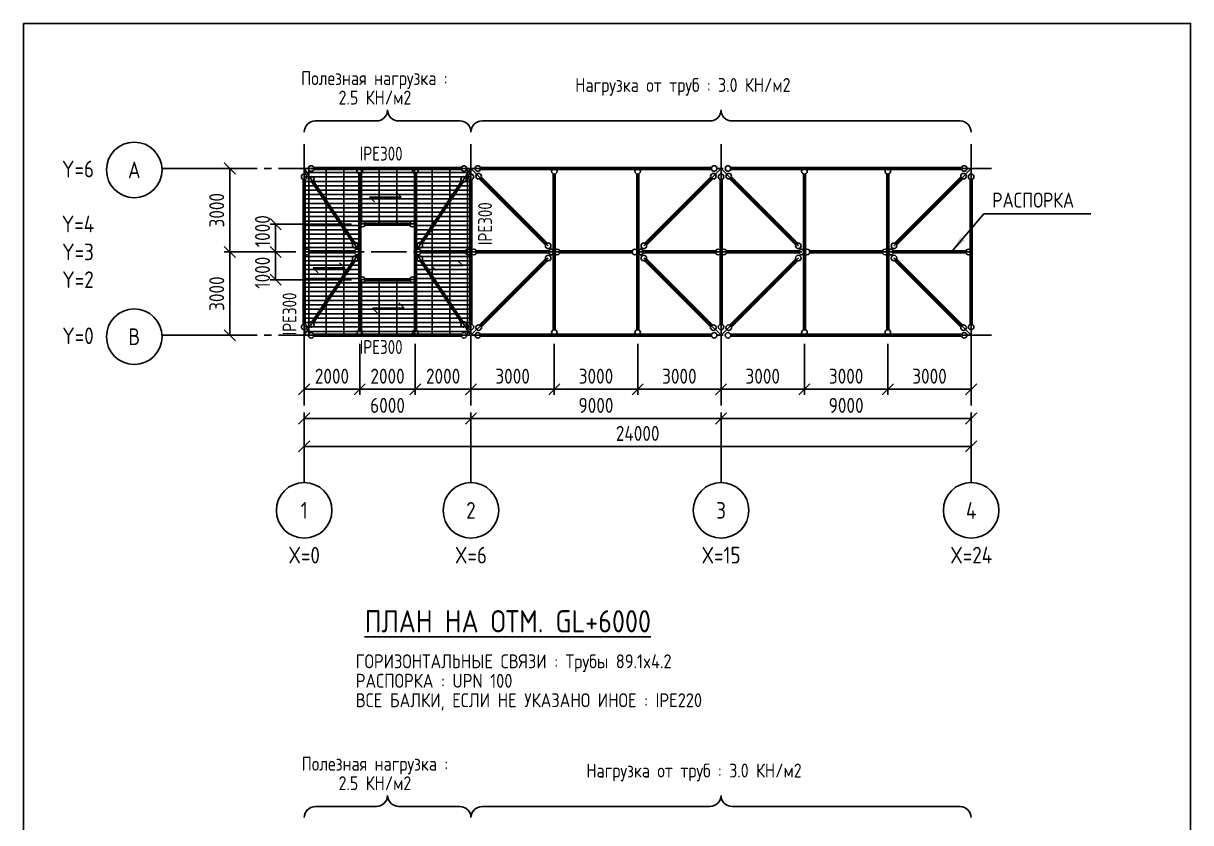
# Model space of a CAD drawing. Header units: millimetres. Extents: x 2309978 to 2584027, y 1315575 to 1485433.
# Drawn here: x 2441784 to 2483784, y 1382026 to 1410780 of the extents above; entities that cross this region are included whole.
import ezdxf
from ezdxf.enums import TextEntityAlignment as Align

# ---------------------------------------------------------------- set-up
doc = ezdxf.new("R2010")
doc.units = ezdxf.units.MM
doc.header["$LTSCALE"] = 40
doc.linetypes.add('CENTER', pattern=[50.8, 31.75, -6.35, 6.35, -6.35])
for name, color, linetype in [('Brace', 30, 'Continuous'), ('center line', 1, 'CENTER'), ('DIM', 2, 'Continuous'), ('dimension', 3, 'Continuous'), ('Girder', 4, 'Continuous'), ('HATCH', 8, 'Continuous'), ('Restrained member', 210, 'Continuous'), ('STEEL MEMBER', 7, 'Continuous'), ('SYMBOL', 3, 'Continuous'), ('text', 2, 'Continuous')]:
    doc.layers.add(name, color=color, linetype=linetype)
doc.styles.add('1-200', font='romans.shx', dxfattribs={"width": 0.82, "height": 500})
doc.styles.add('DIM', font='romans.shx', dxfattribs={"width": 0.8})
doc.styles.add('ROMAND', font='romand.shx', dxfattribs={"width": 0.82})
doc.dimstyles.new('D200', dxfattribs={"dimscale": 200, "dimtxt": 2.7, "dimasz": 2, "dimexe": 1, "dimexo": 1.5, "dimgap": 1, "dimtad": 1, "dimdec": 0, "dimzin": 0, "dimdsep": 46, "dimtxsty": 'Standard', "dimblk": 'OBLIQUE', "dimcen": 0, "dimclrd": 3, "dimclre": 1, "dimclrt": 2, "dimadec": 0, "dimazin": 0, "dimtfac": 1, "dimtdec": 0, "dimtix": 1, "dimtmove": 2, "dimatfit": 3, "dimfxl": 0.5, "dimtolj": 1, "dimtzin": 0, "dimarcsym": 0})

# ---------------------------------------------------------------- blocks, each defined once
blk = doc.blocks.new('_OBLIQUE')
at = {"color": 0, "linetype": 'ByBlock'}
blk.add_line((-0.5, -0.5), (0.5, 0.5), dxfattribs=at)
blk = doc.blocks.new('*D1')
at = {"layer": 'Defpoints', "color": 0, "linetype": 'Continuous', "transparency": 16777216}
for p in [(2451888, 1395260), (2475888, 1395560), (2475888, 1395260)]:
    blk.add_point(p, dxfattribs=at)
at = {"layer": 'DIM', "color": 1, "linetype": 'Continuous', "lineweight": -2, "transparency": 16777216}
for p, q in [((2451888, 1395560), (2451888, 1395760)), ((2475888, 1395560), (2475888, 1395760))]:
    blk.add_line(p, q, dxfattribs=at)
at = {"layer": 'DIM', "color": 3, "linetype": 'Continuous', "lineweight": -2, "transparency": 16777216}
blk.add_line((2451888, 1395560), (2475888, 1395560), dxfattribs=at)
at = {"layer": 'DIM', "color": 3, "linetype": 'Continuous', "lineweight": -2, "transparency": 16777216, "xscale": 400, "yscale": 400, "zscale": 400, "rotation": 180}
blk.add_blockref('_OBLIQUE', (2451888, 1395560), dxfattribs=at)
at = {"layer": 'DIM', "color": 3, "linetype": 'Continuous', "lineweight": -2, "transparency": 16777216, "xscale": 400, "yscale": 400, "zscale": 400}
blk.add_blockref('_OBLIQUE', (2475888, 1395560), dxfattribs=at)
at = {"layer": 'DIM', "color": 2, "linetype": 'Continuous', "lineweight": 0, "transparency": 16777216, "insert": (2463888, 1396030), "char_height": 540, "attachment_point": 5, "style": 'DIM'}
blk.add_mtext('\\A1;24000', dxfattribs=at)
blk = doc.blocks.new('*D2')
at = {"layer": 'Defpoints', "color": 0, "linetype": 'Continuous', "transparency": 16777216}
for p in [(2457888, 1396566), (2451888, 1395260), (2457888, 1395260)]:
    blk.add_point(p, dxfattribs=at)
at = {"layer": 'DIM', "color": 1, "linetype": 'Continuous', "lineweight": -2, "transparency": 16777216}
for p, q in [((2451888, 1395560), (2451888, 1396766)), ((2457888, 1395560), (2457888, 1396766))]:
    blk.add_line(p, q, dxfattribs=at)
at = {"layer": 'DIM', "color": 3, "linetype": 'Continuous', "lineweight": -2, "transparency": 16777216}
blk.add_line((2451888, 1396566), (2457888, 1396566), dxfattribs=at)
at = {"layer": 'DIM', "color": 3, "linetype": 'Continuous', "lineweight": -2, "transparency": 16777216, "xscale": 400, "yscale": 400, "zscale": 400, "rotation": 180}
blk.add_blockref('_OBLIQUE', (2451888, 1396566), dxfattribs=at)
at = {"layer": 'DIM', "color": 3, "linetype": 'Continuous', "lineweight": -2, "transparency": 16777216, "xscale": 400, "yscale": 400, "zscale": 400}
blk.add_blockref('_OBLIQUE', (2457888, 1396566), dxfattribs=at)
at = {"layer": 'DIM', "color": 2, "linetype": 'Continuous', "lineweight": 0, "transparency": 16777216, "insert": (2454888, 1397036), "char_height": 540, "attachment_point": 5, "style": 'DIM'}
blk.add_mtext('\\A1;6000', dxfattribs=at)
blk = doc.blocks.new('*D3')
at = {"layer": 'Defpoints', "color": 0, "linetype": 'Continuous', "transparency": 16777216}
for p in [(2466888, 1396566), (2457888, 1395260), (2466888, 1395260)]:
    blk.add_point(p, dxfattribs=at)
at = {"layer": 'DIM', "color": 1, "linetype": 'Continuous', "lineweight": -2, "transparency": 16777216}
for p, q in [((2457888, 1395560), (2457888, 1396766)), ((2466888, 1395560), (2466888, 1396766))]:
    blk.add_line(p, q, dxfattribs=at)
at = {"layer": 'DIM', "color": 3, "linetype": 'Continuous', "lineweight": -2, "transparency": 16777216}
blk.add_line((2457888, 1396566), (2466888, 1396566), dxfattribs=at)
at = {"layer": 'DIM', "color": 3, "linetype": 'Continuous', "lineweight": -2, "transparency": 16777216, "xscale": 400, "yscale": 400, "zscale": 400, "rotation": 180}
blk.add_blockref('_OBLIQUE', (2457888, 1396566), dxfattribs=at)
at = {"layer": 'DIM', "color": 3, "linetype": 'Continuous', "lineweight": -2, "transparency": 16777216, "xscale": 400, "yscale": 400, "zscale": 400}
blk.add_blockref('_OBLIQUE', (2466888, 1396566), dxfattribs=at)
at = {"layer": 'DIM', "color": 2, "linetype": 'Continuous', "lineweight": 0, "transparency": 16777216, "insert": (2462388, 1397036), "char_height": 540, "attachment_point": 5, "style": 'DIM'}
blk.add_mtext('\\A1;9000', dxfattribs=at)
blk = doc.blocks.new('*D4')
at = {"layer": 'Defpoints', "color": 0, "linetype": 'Continuous', "transparency": 16777216}
for p in [(2475888, 1396566), (2466888, 1395260), (2475888, 1395260)]:
    blk.add_point(p, dxfattribs=at)
at = {"layer": 'DIM', "color": 1, "linetype": 'Continuous', "lineweight": -2, "transparency": 16777216}
for p, q in [((2466888, 1395560), (2466888, 1396766)), ((2475888, 1395560), (2475888, 1396766))]:
    blk.add_line(p, q, dxfattribs=at)
at = {"layer": 'DIM', "color": 3, "linetype": 'Continuous', "lineweight": -2, "transparency": 16777216}
blk.add_line((2466888, 1396566), (2475888, 1396566), dxfattribs=at)
at = {"layer": 'DIM', "color": 3, "linetype": 'Continuous', "lineweight": -2, "transparency": 16777216, "xscale": 400, "yscale": 400, "zscale": 400, "rotation": 180}
blk.add_blockref('_OBLIQUE', (2466888, 1396566), dxfattribs=at)
at = {"layer": 'DIM', "color": 3, "linetype": 'Continuous', "lineweight": -2, "transparency": 16777216, "xscale": 400, "yscale": 400, "zscale": 400}
blk.add_blockref('_OBLIQUE', (2475888, 1396566), dxfattribs=at)
at = {"layer": 'DIM', "color": 2, "linetype": 'Continuous', "lineweight": 0, "transparency": 16777216, "insert": (2471388, 1397036), "char_height": 540, "attachment_point": 5, "style": 'DIM'}
blk.add_mtext('\\A1;9000', dxfattribs=at)
blk = doc.blocks.new('*D5')
at = {"layer": 'Defpoints', "color": 0, "linetype": 'Continuous', "transparency": 16777216}
for p in [(2449212, 1402557), (2451888, 1402557), (2447775, 1399557)]:
    blk.add_point(p, dxfattribs=at)
at = {"layer": 'DIM', "color": 1, "linetype": 'Continuous', "lineweight": -2, "transparency": 16777216}
for p, q in [((2451588, 1402557), (2449012, 1402557)), ((2448075, 1399557), (2449412, 1399557))]:
    blk.add_line(p, q, dxfattribs=at)
at = {"layer": 'DIM', "color": 3, "linetype": 'Continuous', "lineweight": -2, "transparency": 16777216}
blk.add_line((2449212, 1399557), (2449212, 1402557), dxfattribs=at)
at = {"layer": 'DIM', "color": 3, "linetype": 'Continuous', "lineweight": -2, "transparency": 16777216, "xscale": 400, "yscale": 400, "zscale": 400}
for p, rotation in [((2449212, 1402557), 90), ((2449212, 1399557), 270)]:
    blk.add_blockref('_OBLIQUE', p, dxfattribs=dict(at, rotation=rotation))
at = {"layer": 'DIM', "color": 2, "linetype": 'Continuous', "lineweight": 0, "transparency": 16777216, "insert": (2448742, 1401057), "char_height": 540, "attachment_point": 5, "rotation": 90, "style": 'DIM'}
blk.add_mtext('\\A1;3000', dxfattribs=at)
blk = doc.blocks.new('*D8')
at = {"layer": 'Defpoints', "color": 0, "linetype": 'Continuous', "transparency": 16777216}
for p in [(2453888, 1399557), (2451888, 1399435), (2453888, 1397617)]:
    blk.add_point(p, dxfattribs=at)
at = {"layer": 'DIM', "color": 1, "linetype": 'Continuous', "lineweight": -2, "transparency": 16777216}
for p, q in [((2451888, 1399135), (2451888, 1397417)), ((2453888, 1399257), (2453888, 1397417))]:
    blk.add_line(p, q, dxfattribs=at)
at = {"layer": 'DIM', "color": 3, "linetype": 'Continuous', "lineweight": -2, "transparency": 16777216}
blk.add_line((2451888, 1397617), (2453888, 1397617), dxfattribs=at)
at = {"layer": 'DIM', "color": 3, "linetype": 'Continuous', "lineweight": -2, "transparency": 16777216, "xscale": 400, "yscale": 400, "zscale": 400, "rotation": 180}
blk.add_blockref('_OBLIQUE', (2451888, 1397617), dxfattribs=at)
at = {"layer": 'DIM', "color": 3, "linetype": 'Continuous', "lineweight": -2, "transparency": 16777216, "xscale": 400, "yscale": 400, "zscale": 400}
blk.add_blockref('_OBLIQUE', (2453888, 1397617), dxfattribs=at)
at = {"layer": 'DIM', "color": 2, "linetype": 'Continuous', "lineweight": 0, "transparency": 16777216, "insert": (2452888, 1398087), "char_height": 540, "attachment_point": 5, "style": 'DIM'}
blk.add_mtext('\\A1;2000', dxfattribs=at)
blk = doc.blocks.new('*D9')
at = {"layer": 'Defpoints', "color": 0, "linetype": 'Continuous', "transparency": 16777216}
for p in [(2453888, 1399557), (2455888, 1399557), (2453888, 1397617)]:
    blk.add_point(p, dxfattribs=at)
at = {"layer": 'DIM', "color": 1, "linetype": 'Continuous', "lineweight": -2, "transparency": 16777216}
for p, q in [((2453888, 1399257), (2453888, 1397417)), ((2455888, 1399257), (2455888, 1397417))]:
    blk.add_line(p, q, dxfattribs=at)
at = {"layer": 'DIM', "color": 3, "linetype": 'Continuous', "lineweight": -2, "transparency": 16777216}
blk.add_line((2455888, 1397617), (2453888, 1397617), dxfattribs=at)
at = {"layer": 'DIM', "color": 3, "linetype": 'Continuous', "lineweight": -2, "transparency": 16777216, "xscale": 400, "yscale": 400, "zscale": 400, "rotation": 180}
blk.add_blockref('_OBLIQUE', (2453888, 1397617), dxfattribs=at)
at = {"layer": 'DIM', "color": 3, "linetype": 'Continuous', "lineweight": -2, "transparency": 16777216, "xscale": 400, "yscale": 400, "zscale": 400}
blk.add_blockref('_OBLIQUE', (2455888, 1397617), dxfattribs=at)
at = {"layer": 'DIM', "color": 2, "linetype": 'Continuous', "lineweight": 0, "transparency": 16777216, "insert": (2454888, 1398087), "char_height": 540, "attachment_point": 5, "style": 'DIM'}
blk.add_mtext('\\A1;2000', dxfattribs=at)
blk = doc.blocks.new('*D10')
at = {"layer": 'Defpoints', "color": 0, "linetype": 'Continuous', "transparency": 16777216}
for p in [(2455888, 1399557), (2457888, 1399557), (2457888, 1397617)]:
    blk.add_point(p, dxfattribs=at)
at = {"layer": 'DIM', "color": 1, "linetype": 'Continuous', "lineweight": -2, "transparency": 16777216}
for p, q in [((2455888, 1399257), (2455888, 1397417)), ((2457888, 1399257), (2457888, 1397417))]:
    blk.add_line(p, q, dxfattribs=at)
at = {"layer": 'DIM', "color": 3, "linetype": 'Continuous', "lineweight": -2, "transparency": 16777216}
blk.add_line((2455888, 1397617), (2457888, 1397617), dxfattribs=at)
at = {"layer": 'DIM', "color": 3, "linetype": 'Continuous', "lineweight": -2, "transparency": 16777216, "xscale": 400, "yscale": 400, "zscale": 400, "rotation": 180}
blk.add_blockref('_OBLIQUE', (2455888, 1397617), dxfattribs=at)
at = {"layer": 'DIM', "color": 3, "linetype": 'Continuous', "lineweight": -2, "transparency": 16777216, "xscale": 400, "yscale": 400, "zscale": 400}
blk.add_blockref('_OBLIQUE', (2457888, 1397617), dxfattribs=at)
at = {"layer": 'DIM', "color": 2, "linetype": 'Continuous', "lineweight": 0, "transparency": 16777216, "insert": (2456888, 1398087), "char_height": 540, "attachment_point": 5, "style": 'DIM'}
blk.add_mtext('\\A1;2000', dxfattribs=at)
blk = doc.blocks.new('*D11')
at = {"layer": 'Defpoints', "color": 0, "linetype": 'Continuous', "transparency": 16777216}
for p in [(2457888, 1399557), (2460888, 1399557), (2457888, 1397617)]:
    blk.add_point(p, dxfattribs=at)
at = {"layer": 'DIM', "color": 1, "linetype": 'Continuous', "lineweight": -2, "transparency": 16777216}
for p, q in [((2457888, 1399257), (2457888, 1397417)), ((2460888, 1399257), (2460888, 1397417))]:
    blk.add_line(p, q, dxfattribs=at)
at = {"layer": 'DIM', "color": 3, "linetype": 'Continuous', "lineweight": -2, "transparency": 16777216}
blk.add_line((2460888, 1397617), (2457888, 1397617), dxfattribs=at)
at = {"layer": 'DIM', "color": 3, "linetype": 'Continuous', "lineweight": -2, "transparency": 16777216, "xscale": 400, "yscale": 400, "zscale": 400}
for p, rotation in [((2457888, 1397617), 180.0000000004132), ((2460888, 1397617), 4.131894826286953e-10)]:
    blk.add_blockref('_OBLIQUE', p, dxfattribs=dict(at, rotation=rotation))
at = {"layer": 'DIM', "color": 2, "linetype": 'Continuous', "lineweight": 0, "transparency": 16777216, "insert": (2459388, 1398087), "char_height": 540, "attachment_point": 5, "style": 'DIM'}
blk.add_mtext('\\A1;3000', dxfattribs=at)
blk = doc.blocks.new('*D12')
at = {"layer": 'Defpoints', "color": 0, "linetype": 'Continuous', "transparency": 16777216}
for p in [(2460888, 1399557), (2463888, 1399557), (2463888, 1397617)]:
    blk.add_point(p, dxfattribs=at)
at = {"layer": 'DIM', "color": 1, "linetype": 'Continuous', "lineweight": -2, "transparency": 16777216}
for p, q in [((2460888, 1399257), (2460888, 1397417)), ((2463888, 1399257), (2463888, 1397417))]:
    blk.add_line(p, q, dxfattribs=at)
at = {"layer": 'DIM', "color": 3, "linetype": 'Continuous', "lineweight": -2, "transparency": 16777216}
blk.add_line((2460888, 1397617), (2463888, 1397617), dxfattribs=at)
at = {"layer": 'DIM', "color": 3, "linetype": 'Continuous', "lineweight": -2, "transparency": 16777216, "xscale": 400, "yscale": 400, "zscale": 400, "rotation": 180}
blk.add_blockref('_OBLIQUE', (2460888, 1397617), dxfattribs=at)
at = {"layer": 'DIM', "color": 3, "linetype": 'Continuous', "lineweight": -2, "transparency": 16777216, "xscale": 400, "yscale": 400, "zscale": 400}
blk.add_blockref('_OBLIQUE', (2463888, 1397617), dxfattribs=at)
at = {"layer": 'DIM', "color": 2, "linetype": 'Continuous', "lineweight": 0, "transparency": 16777216, "insert": (2462388, 1398087), "char_height": 540, "attachment_point": 5, "style": 'DIM'}
blk.add_mtext('\\A1;3000', dxfattribs=at)
blk = doc.blocks.new('*D13')
at = {"layer": 'Defpoints', "color": 0, "linetype": 'Continuous', "transparency": 16777216}
for p in [(2463888, 1399557), (2466888, 1399557), (2463888, 1397617)]:
    blk.add_point(p, dxfattribs=at)
at = {"layer": 'DIM', "color": 1, "linetype": 'Continuous', "lineweight": -2, "transparency": 16777216}
for p, q in [((2463888, 1399257), (2463888, 1397417)), ((2466888, 1399257), (2466888, 1397417))]:
    blk.add_line(p, q, dxfattribs=at)
at = {"layer": 'DIM', "color": 3, "linetype": 'Continuous', "lineweight": -2, "transparency": 16777216}
blk.add_line((2466888, 1397617), (2463888, 1397617), dxfattribs=at)
at = {"layer": 'DIM', "color": 3, "linetype": 'Continuous', "lineweight": -2, "transparency": 16777216, "xscale": 400, "yscale": 400, "zscale": 400}
for p, rotation in [((2463888, 1397617), 179.9999999996244), ((2466888, 1397617), 359.9999999996243)]:
    blk.add_blockref('_OBLIQUE', p, dxfattribs=dict(at, rotation=rotation))
at = {"layer": 'DIM', "color": 2, "linetype": 'Continuous', "lineweight": 0, "transparency": 16777216, "insert": (2465388, 1398087), "char_height": 540, "attachment_point": 5, "style": 'DIM'}
blk.add_mtext('\\A1;3000', dxfattribs=at)
blk = doc.blocks.new('*D14')
at = {"layer": 'Defpoints', "color": 0, "linetype": 'Continuous', "transparency": 16777216}
for p in [(2466888, 1399557), (2469888, 1399557), (2466888, 1397617)]:
    blk.add_point(p, dxfattribs=at)
at = {"layer": 'DIM', "color": 1, "linetype": 'Continuous', "lineweight": -2, "transparency": 16777216}
for p, q in [((2466888, 1399257), (2466888, 1397417)), ((2469888, 1399257), (2469888, 1397417))]:
    blk.add_line(p, q, dxfattribs=at)
at = {"layer": 'DIM', "color": 3, "linetype": 'Continuous', "lineweight": -2, "transparency": 16777216}
blk.add_line((2469888, 1397617), (2466888, 1397617), dxfattribs=at)
at = {"layer": 'DIM', "color": 3, "linetype": 'Continuous', "lineweight": -2, "transparency": 16777216, "xscale": 400, "yscale": 400, "zscale": 400}
for p, rotation in [((2466888, 1397617), 180.0000000004132), ((2469888, 1397617), 4.131894826286953e-10)]:
    blk.add_blockref('_OBLIQUE', p, dxfattribs=dict(at, rotation=rotation))
at = {"layer": 'DIM', "color": 2, "linetype": 'Continuous', "lineweight": 0, "transparency": 16777216, "insert": (2468388, 1398087), "char_height": 540, "attachment_point": 5, "style": 'DIM'}
blk.add_mtext('\\A1;3000', dxfattribs=at)
blk = doc.blocks.new('*D15')
at = {"layer": 'Defpoints', "color": 0, "linetype": 'Continuous', "transparency": 16777216}
for p in [(2469888, 1399557), (2472888, 1399557), (2472888, 1397617)]:
    blk.add_point(p, dxfattribs=at)
at = {"layer": 'DIM', "color": 1, "linetype": 'Continuous', "lineweight": -2, "transparency": 16777216}
for p, q in [((2469888, 1399257), (2469888, 1397417)), ((2472888, 1399257), (2472888, 1397417))]:
    blk.add_line(p, q, dxfattribs=at)
at = {"layer": 'DIM', "color": 3, "linetype": 'Continuous', "lineweight": -2, "transparency": 16777216}
blk.add_line((2469888, 1397617), (2472888, 1397617), dxfattribs=at)
at = {"layer": 'DIM', "color": 3, "linetype": 'Continuous', "lineweight": -2, "transparency": 16777216, "xscale": 400, "yscale": 400, "zscale": 400, "rotation": 180}
blk.add_blockref('_OBLIQUE', (2469888, 1397617), dxfattribs=at)
at = {"layer": 'DIM', "color": 3, "linetype": 'Continuous', "lineweight": -2, "transparency": 16777216, "xscale": 400, "yscale": 400, "zscale": 400}
blk.add_blockref('_OBLIQUE', (2472888, 1397617), dxfattribs=at)
at = {"layer": 'DIM', "color": 2, "linetype": 'Continuous', "lineweight": 0, "transparency": 16777216, "insert": (2471388, 1398087), "char_height": 540, "attachment_point": 5, "style": 'DIM'}
blk.add_mtext('\\A1;3000', dxfattribs=at)
blk = doc.blocks.new('*D16')
at = {"layer": 'Defpoints', "color": 0, "linetype": 'Continuous', "transparency": 16777216}
for p in [(2472888, 1399557), (2475888, 1399557), (2472888, 1397617)]:
    blk.add_point(p, dxfattribs=at)
at = {"layer": 'DIM', "color": 1, "linetype": 'Continuous', "lineweight": -2, "transparency": 16777216}
for p, q in [((2472888, 1399257), (2472888, 1397417)), ((2475888, 1399257), (2475888, 1397417))]:
    blk.add_line(p, q, dxfattribs=at)
at = {"layer": 'DIM', "color": 3, "linetype": 'Continuous', "lineweight": -2, "transparency": 16777216}
blk.add_line((2475888, 1397617), (2472888, 1397617), dxfattribs=at)
at = {"layer": 'DIM', "color": 3, "linetype": 'Continuous', "lineweight": -2, "transparency": 16777216, "xscale": 400, "yscale": 400, "zscale": 400}
for p, rotation in [((2472888, 1397617), 179.9999999996244), ((2475888, 1397617), 359.9999999996243)]:
    blk.add_blockref('_OBLIQUE', p, dxfattribs=dict(at, rotation=rotation))
at = {"layer": 'DIM', "color": 2, "linetype": 'Continuous', "lineweight": 0, "transparency": 16777216, "insert": (2474388, 1398087), "char_height": 540, "attachment_point": 5, "style": 'DIM'}
blk.add_mtext('\\A1;3000', dxfattribs=at)
blk = doc.blocks.new('*D17')
at = {"layer": 'Defpoints', "color": 0, "linetype": 'Continuous', "transparency": 16777216}
for p in [(2447775, 1405557), (2449212, 1402557), (2451888, 1402557)]:
    blk.add_point(p, dxfattribs=at)
at = {"layer": 'DIM', "color": 1, "linetype": 'Continuous', "lineweight": -2, "transparency": 16777216}
for p, q in [((2448075, 1405557), (2449412, 1405557)), ((2451588, 1402557), (2449012, 1402557))]:
    blk.add_line(p, q, dxfattribs=at)
at = {"layer": 'DIM', "color": 3, "linetype": 'Continuous', "lineweight": -2, "transparency": 16777216}
blk.add_line((2449212, 1405557), (2449212, 1402557), dxfattribs=at)
at = {"layer": 'DIM', "color": 3, "linetype": 'Continuous', "lineweight": -2, "transparency": 16777216, "xscale": 400, "yscale": 400, "zscale": 400}
for p, rotation in [((2449212, 1405557), 90), ((2449212, 1402557), 270)]:
    blk.add_blockref('_OBLIQUE', p, dxfattribs=dict(at, rotation=rotation))
at = {"layer": 'DIM', "color": 2, "linetype": 'Continuous', "lineweight": 0, "transparency": 16777216, "insert": (2448742, 1404057), "char_height": 540, "attachment_point": 5, "rotation": 90, "style": 'DIM'}
blk.add_mtext('\\A1;3000', dxfattribs=at)
blk = doc.blocks.new('*D18')
at = {"layer": 'Defpoints', "color": 0, "linetype": 'Continuous', "transparency": 16777216}
for p in [(2450859, 1403557), (2453888, 1403557), (2451888, 1402557)]:
    blk.add_point(p, dxfattribs=at)
at = {"layer": 'DIM', "color": 1, "linetype": 'Continuous', "lineweight": -2, "transparency": 16777216}
for p, q in [((2453588, 1403557), (2450659, 1403557)), ((2451588, 1402557), (2450659, 1402557))]:
    blk.add_line(p, q, dxfattribs=at)
at = {"layer": 'DIM', "color": 3, "linetype": 'Continuous', "lineweight": -2, "transparency": 16777216}
blk.add_line((2450859, 1402557), (2450859, 1403557), dxfattribs=at)
at = {"layer": 'DIM', "color": 3, "linetype": 'Continuous', "lineweight": -2, "transparency": 16777216, "xscale": 400, "yscale": 400, "zscale": 400}
for p, rotation in [((2450859, 1403557), 90), ((2450859, 1402557), 270)]:
    blk.add_blockref('_OBLIQUE', p, dxfattribs=dict(at, rotation=rotation))
at = {"layer": 'DIM', "color": 2, "linetype": 'Continuous', "lineweight": 0, "transparency": 16777216, "insert": (2450389, 1403304), "char_height": 540, "attachment_point": 5, "rotation": 90, "style": 'DIM'}
blk.add_mtext('\\A1;1000', dxfattribs=at)
blk = doc.blocks.new('*D19')
at = {"layer": 'Defpoints', "color": 0, "linetype": 'Continuous', "transparency": 16777216}
for p in [(2451888, 1402557), (2450859, 1401557), (2453888, 1401557)]:
    blk.add_point(p, dxfattribs=at)
at = {"layer": 'DIM', "color": 1, "linetype": 'Continuous', "lineweight": -2, "transparency": 16777216}
for p, q in [((2451588, 1402557), (2450659, 1402557)), ((2453588, 1401557), (2450659, 1401557))]:
    blk.add_line(p, q, dxfattribs=at)
at = {"layer": 'DIM', "color": 3, "linetype": 'Continuous', "lineweight": -2, "transparency": 16777216}
blk.add_line((2450859, 1402557), (2450859, 1401557), dxfattribs=at)
at = {"layer": 'DIM', "color": 3, "linetype": 'Continuous', "lineweight": -2, "transparency": 16777216, "xscale": 400, "yscale": 400, "zscale": 400}
for p, rotation in [((2450859, 1402557), 90), ((2450859, 1401557), 270)]:
    blk.add_blockref('_OBLIQUE', p, dxfattribs=dict(at, rotation=rotation))
at = {"layer": 'DIM', "color": 2, "linetype": 'Continuous', "lineweight": 0, "transparency": 16777216, "insert": (2450389, 1401811), "char_height": 540, "attachment_point": 5, "rotation": 90, "style": 'DIM'}
blk.add_mtext('\\A1;1000', dxfattribs=at)

msp = doc.modelspace()

# ---------------------------------------------------------------- hatches: boundary and pattern name
at = {"layer": 'HATCH', "linetype": 'ByBlock'}
h = msp.add_hatch(dxfattribs=at)
h.set_pattern_fill('GRATE', color=256, scale=200)
h.set_pattern_definition([(0, (20000, 0), (0, 158.75), []), (90, (20000, 0), (-635, 4e-14), [])])
h.paths.add_polyline_path([(2457888.3, 1405557.5), (2451888.3, 1405557.5), (2451888.3, 1399557.5), (2457888.3, 1399557.5)])
h.paths.add_polyline_path([(2455890.6, 1401559.8), (2453888.3, 1401559.8), (2453888.3, 1403562.1), (2455890.6, 1403562.1)], flags=16)

# ---------------------------------------------------------------- linework, layer by layer
at = {"linetype": 'ByBlock'}
for p, q in [((2452288.3, 1407270), (2454488.6, 1407270)), ((2455288.3, 1407270), (2457489.1, 1407270)), ((2458288.3, 1407270), (2466488.3, 1407270)), ((2467288.3, 1407270), (2475489.1, 1407270)), ((2452288.3, 1382607.2), (2454488.6, 1382607.2)), ((2455288.3, 1382607.2), (2457489.1, 1382607.2)), ((2458288.3, 1382607.2), (2466488.3, 1382607.2)), ((2467288.3, 1382607.2), (2475489.1, 1382607.2))]:
    msp.add_line(p, q, dxfattribs=at)
for centre, start, end in [((2454488.3, 1407670), 270, 0), ((2455288.3, 1407670), 180, 270), ((2466488.3, 1407670), 270, 0), ((2467288.3, 1407670), 180, 270), ((2452288.3, 1406870), 90, 180), ((2457488.3, 1406870), 0, 89.88004), ((2458288.3, 1406870), 90, 180), ((2475488.3, 1406870), 0, 89.88004), ((2454488.3, 1383007.2), 270, 0), ((2455288.3, 1383007.2), 180, 270), ((2466488.3, 1383007.2), 270, 0), ((2467288.3, 1383007.2), 180, 270), ((2452288.3, 1382207.2), 90, 180), ((2457488.3, 1382207.2), 360, 89.88004), ((2458288.3, 1382207.2), 90, 180), ((2475488.3, 1382207.2), 360, 89.88004)]:
    msp.add_arc(centre, 400, start, end, dxfattribs=at)
at = {"layer": 'Brace', "linetype": 'ByBlock', "lineweight": 60}
for p, q in [((2452205.1, 1405082.3), (2453669.7, 1402885.5)), ((2457569.2, 1405082.3), (2456104.7, 1402885.5)), ((2458234, 1405211.8), (2460597.6, 1402848.2)), ((2466542.7, 1405211.8), (2464179, 1402848.2)), ((2467234, 1405211.8), (2469597.6, 1402848.2)), ((2475542.7, 1405211.8), (2473179, 1402848.2)), ((2452205.1, 1400032.7), (2453669.7, 1402229.5)), ((2457569.2, 1400032.7), (2456104.7, 1402229.5)), ((2458234, 1399903.1), (2460597.6, 1402266.7)), ((2466542.7, 1399903.1), (2464179, 1402266.7)), ((2467234, 1399903.1), (2469597.6, 1402266.7)), ((2475542.7, 1399903.1), (2473179, 1402266.7))]:
    msp.add_line(p, q, dxfattribs=at)
at = {"layer": 'center line', "color": 1}
for p, q in [((2451888.3, 1406434.8), (2451888.3, 1395259.7)), ((2457888.3, 1406434.8), (2457888.3, 1395259.7)), ((2466888.3, 1406434.8), (2466888.3, 1395259.7)), ((2475888.3, 1406434.8), (2475888.3, 1395259.7)), ((2476617.1, 1405557.5), (2447775.3, 1405557.5)), ((2475888.3, 1402557.5), (2451888.3, 1402557.5)), ((2476617.1, 1399557.5), (2447775.3, 1399557.5))]:
    msp.add_line(p, q, dxfattribs=at)
at = {"layer": 'center line', "color": 1, "ltscale": 0.5}
for p, q in [((2451888.3, 1405557.5), (2453888.3, 1402557.5)), ((2457886, 1405557.5), (2455886, 1402557.5)), ((2457888.3, 1405557.5), (2460888.3, 1402557.5)), ((2466888.3, 1405557.5), (2463888.3, 1402557.5)), ((2466888.3, 1405557.5), (2469888.3, 1402557.5)), ((2475888.3, 1405557.5), (2472888.3, 1402557.5)), ((2451888.3, 1399557.5), (2453888.3, 1402557.5)), ((2457888.3, 1399556.9), (2455886, 1402557.5)), ((2457888.3, 1399557.5), (2460888.3, 1402557.5)), ((2466888.3, 1399557.5), (2463888.3, 1402557.5)), ((2466888.3, 1399557.5), (2469888.3, 1402557.5)), ((2475888.3, 1399557.5), (2472888.3, 1402557.5))]:
    msp.add_line(p, q, dxfattribs=at)
at = {"layer": 'Defpoints', "linetype": 'ByBlock'}
msp.add_lwpolyline([(2441784.3, 1410780.2), (2483784.3, 1410780.2), (2483784.3, 1351380.2), (2441784.3, 1351380.2)], close=True, dxfattribs=at)
at = {"layer": 'dimension'}
for p, q in [((2447775.3, 1405557.5), (2446774, 1405557.5)), ((2447775.3, 1399557.5), (2446774, 1399557.5)), ((2451888.3, 1395259.7), (2451888.3, 1394259.7)), ((2457888.3, 1395259.7), (2457888.3, 1394259.7)), ((2466888.3, 1395259.7), (2466888.3, 1394259.7)), ((2475888.3, 1395259.7), (2475888.3, 1394259.7))]:
    msp.add_line(p, q, dxfattribs=at)
at = {"layer": 'Girder', "linetype": 'ByBlock', "lineweight": 60}
for p, q in [((2452238.3, 1405557.5), (2457538.3, 1405557.5)), ((2453888.3, 1405357.5), (2453888.3, 1399757.5)), ((2455888.3, 1405357.5), (2455888.3, 1399757.5)), ((2458238.3, 1405557.5), (2466538.3, 1405557.5)), ((2460888.3, 1405357.5), (2460888.3, 1399757.5)), ((2463888.3, 1405357.5), (2463888.3, 1399757.5)), ((2475538.3, 1405557.5), (2467238.3, 1405557.5)), ((2469888.3, 1405357.5), (2469888.3, 1399757.5)), ((2472888.3, 1405357.5), (2472888.3, 1399757.5)), ((2451888.3, 1405157.5), (2451888.3, 1399957.5)), ((2457888.3, 1405157.5), (2457888.3, 1399957.5)), ((2466888.3, 1405157.5), (2466888.3, 1399957.5)), ((2475888.3, 1405157.5), (2475888.3, 1399957.5)), ((2454088.3, 1403557.5), (2455686, 1403557.5)), ((2454088.3, 1401557.5), (2455686, 1401557.5)), ((2452238.3, 1399557.5), (2457538.3, 1399557.5)), ((2458238.3, 1399557.5), (2466538.3, 1399557.5)), ((2475538.3, 1399557.5), (2467238.3, 1399557.5))]:
    msp.add_line(p, q, dxfattribs=at)
at = {"layer": 'Girder', "color": 2, "linetype": 'ByBlock'}
for centre in [(2451888.3, 1405257.5), (2452138.3, 1405557.5), (2453888.3, 1405457.5), (2455888.3, 1405457.5), (2457638.3, 1405557.5), (2457888.3, 1405257.5), (2458138.3, 1405557.5), (2458163.3, 1405282.5), (2460888.3, 1405457.5), (2463888.3, 1405457.5), (2466613.4, 1405282.5), (2466638.3, 1405557.5), (2466888.3, 1405257.5), (2467138.3, 1405557.5), (2467163.3, 1405282.5), (2469888.3, 1405457.5), (2472888.3, 1405457.5), (2475613.4, 1405282.5), (2475638.3, 1405557.5), (2475888.3, 1405257.5), (2452149.6, 1405165.5), (2457624.7, 1405165.5), (2453988.3, 1403559.8), (2455786, 1403559.8), (2453725.1, 1402802.2), (2456049.2, 1402802.2), (2460668.3, 1402777.5), (2464108.3, 1402777.5), (2469668.3, 1402777.5), (2473108.3, 1402777.5), (2451988.3, 1402557.5), (2453725.1, 1402312.7), (2453788.4, 1402557.5), (2455988.3, 1402557.5), (2456049.2, 1402312.7), (2457788.4, 1402557.5), (2457988.3, 1402557.5), (2460668.3, 1402337.4), (2460788.3, 1402556.4), (2460988.3, 1402557.5), (2463788.3, 1402556.4), (2463988.3, 1402557.5), (2464108.3, 1402337.4), (2466788.3, 1402556.4), (2466988.3, 1402557.5), (2469668.3, 1402337.4), (2469788.3, 1402556.4), (2469988.3, 1402557.5), (2472788.3, 1402556.4), (2472988.3, 1402557.5), (2473108.3, 1402337.4), (2475788.3, 1402556.4), (2453988.3, 1401559.8), (2455786, 1401559.8), (2451888.3, 1399857.5), (2452149.6, 1399949.4), (2457624.7, 1399949.4), (2457888.3, 1399857.5), (2458163.3, 1399832.4), (2466613.4, 1399832.4), (2466888.3, 1399857.5), (2467163.3, 1399832.4), (2475613.4, 1399832.4), (2475888.3, 1399857.5), (2452138.3, 1399557.5), (2453888.3, 1399657.5), (2455888.3, 1399657.5), (2457638.3, 1399557.5), (2458138.3, 1399557.5), (2460888.3, 1399657.5), (2463888.3, 1399657.5), (2466638.3, 1399557.5), (2467138.3, 1399557.5), (2469888.3, 1399657.5), (2472888.3, 1399657.5), (2475638.3, 1399557.5)]:
    msp.add_circle(centre, 100, dxfattribs=at)
at = {"layer": 'HATCH', "color": 2, "linetype": 'ByBlock'}
for p, q in [((2455377.2, 1404528.9), (2454242.6, 1404528.9)), ((2454242.6, 1404528.9), (2454416.3, 1404355.2)), ((2455188.9, 1404717.3), (2455377.2, 1404528.9)), ((2453349.4, 1401982.5), (2452214.7, 1401982.5)), ((2452214.7, 1401982.5), (2452388.4, 1401808.8)), ((2453161, 1402170.9), (2453349.4, 1401982.5)), ((2457593.3, 1402063.1), (2456458.6, 1402063.1)), ((2456458.6, 1402063.1), (2456632.3, 1401889.4)), ((2457405, 1402251.4), (2457593.3, 1402063.1)), ((2455296.4, 1400721.3), (2455484.8, 1400533)), ((2455484.8, 1400533), (2454350.1, 1400533)), ((2454350.1, 1400533), (2454523.8, 1400359.3))]:
    msp.add_line(p, q, dxfattribs=at)
at = {"layer": 'HATCH', "linetype": 'ByBlock'}
for points in [[(2451888.3, 1405557.5), (2457888.3, 1405557.5), (2457888.3, 1399557.5), (2451888.3, 1399557.5)], [(2453888.3, 1403562.1), (2455890.6, 1403562.1), (2455890.6, 1401559.8), (2453888.3, 1401559.8)]]:
    msp.add_lwpolyline(points, close=True, dxfattribs=at)
at = {"layer": 'Restrained member', "linetype": 'ByBlock', "lineweight": 60}
for p, q in [((2452088.3, 1402557.5), (2453686, 1402557.5)), ((2456088.3, 1402557.5), (2457686, 1402557.5)), ((2458088.3, 1402557.5), (2460688.3, 1402557.5)), ((2461088.3, 1402557.5), (2463688.3, 1402557.5)), ((2464088.3, 1402557.5), (2466688.3, 1402557.5)), ((2467088.3, 1402557.5), (2469688.3, 1402557.5)), ((2470088.3, 1402557.5), (2472688.3, 1402557.5)), ((2473088.3, 1402557.5), (2475688.3, 1402557.5))]:
    msp.add_line(p, q, dxfattribs=at)
at = {"layer": 'SYMBOL'}
for centre in [(2445775.3, 1405507.5), (2445775.3, 1399507.5), (2451888.3, 1393259.7), (2457888.3, 1393259.7), (2466888.3, 1393259.7), (2475888.3, 1393259.7)]:
    msp.add_circle(centre, 1000, dxfattribs=at)

# ---------------------------------------------------------------- texts
at = {"layer": 'STEEL MEMBER', "style": '1-200'}
for s, width, p in [('Полезная нагрузка :', 0.8, (2451775.9, 1408558.7)), ('Нагрузка от труб : 3.0 КН/м2 ', 0.8, (2461639.8, 1408312.5)), ('2.5 КН/м2 ', 0.8, (2453125.9, 1407858.7)), ('ГОРИЗОНТАЛЬНЫЕ СВЯЗИ : Трубы 89.1x4.2', 0.82, (2453743.7, 1387579.5)), ('РАСПОРКА : UPN 100', 0.82, (2453743.7, 1386879.5)), ('ВСЕ БАЛКИ, ЕСЛИ НЕ УКАЗАНО ИНОЕ : IPE220', 0.82, (2453743.7, 1386179.5)), ('Полезная нагрузка :', 0.8, (2451795.9, 1383896)), ('Нагрузка от труб : 3.0 КН/м2 ', 0.8, (2462039.8, 1383649.8)), ('2.5 КН/м2 ', 0.8, (2453125.9, 1383196))]:
    msp.add_text(s, height=500, dxfattribs=dict(at, width=width)).set_placement(p)
at = {"layer": 'STEEL MEMBER', "linetype": 'ByBlock', "style": '1-200', "width": 0.75}
for p in [(2453890.7, 1405842.8), (2453890.7, 1398886.9)]:
    msp.add_text('IPE300', height=500, dxfattribs=at).set_placement(p)
for p in [(2458646.7, 1402805.7), (2451611.1, 1399557.5)]:
    msp.add_text('IPE300', height=500, rotation=90, dxfattribs=at).set_placement(p)
at = {"layer": 'SYMBOL', "color": 1, "linetype": 'Continuous', "style": 'DIM', "width": 0.8}
for s, p in [('Y=6', (2443750, 1405540)), ('Y=4', (2443750, 1403562.1)), ('Y=3', (2443750, 1402557.5)), ('Y=2', (2443750, 1401559.8)), ('Y=0', (2443750, 1399540)), ('X=0', (2451888.3, 1391649.7)), ('X=6', (2457888.3, 1391649.7)), ('X=15', (2466888.3, 1391649.7)), ('X=24', (2475888.3, 1391649.7))]:
    msp.add_text(s, height=600, dxfattribs=at).set_placement(p, align=Align.MIDDLE_CENTER)
at = {"layer": 'SYMBOL', "color": 2, "linetype": 'Continuous', "style": 'DIM', "width": 0.8}
for s, p in [('A', (2445775.3, 1405507.5)), ('B', (2445775.3, 1399507.5)), ('3', (2466888.3, 1393259.7)), ('4', (2475888.3, 1393259.7)), ('1', (2451888.3, 1393259.7)), ('2', (2457888.3, 1393259.7))]:
    msp.add_text(s, height=600, dxfattribs=at).set_placement(p, align=Align.MIDDLE_CENTER)
at = {"layer": 'text', "ltscale": 100, "style": 'DIM', "width": 0.8}
msp.add_text('РАСПОРКА', height=540, dxfattribs=at).set_placement((2476645.5, 1404151.1))
at = {"layer": 'text', "color": 2, "ltscale": 30, "style": 'ROMAND', "width": 0.82}
msp.add_text('%%UПЛАН НА ОТМ. GL+6000', height=800, dxfattribs=at).set_placement((2454064.4, 1388869.6))

# ---------------------------------------------------------------- dimensions: what is measured, and where the dimension line sits
at = {"layer": 'DIM', "color": 1, "linetype": 'Continuous', "lineweight": 0}
for base, p1, p2, angle, picture, middle in [((2449212.3, 1402557.5), (2447775.3, 1405557.5), (2451888.3, 1402557.5), 270, '*D17', (2448742.3, 1404057.5)), ((2449212.3, 1402557.5), (2447775.3, 1399557.5), (2451888.3, 1402557.5), 90, '*D5', (2448742.3, 1401057.5)), ((2453888.3, 1397616.5), (2455888.3, 1399557.5), (2453888.3, 1399557.3), 180, '*D9', (2454888.3, 1398086.5)), ((2457888.3, 1397616.5), (2455888.3, 1399557.5), (2457888.3, 1399557.3), 0, '*D10', (2456888.3, 1398086.5)), ((2457888.3, 1397616.5), (2460888.3, 1399557.5), (2457888.3, 1399557.3), 180, '*D11', (2459388.3, 1398086.5)), ((2463888.3, 1397616.5), (2460888.3, 1399557.5), (2463888.3, 1399557.3), 0, '*D12', (2462388.3, 1398086.5)), ((2463888.3, 1397616.5), (2466888.3, 1399557.5), (2463888.3, 1399557.3), 180, '*D13', (2465388.3, 1398086.5)), ((2466888.3, 1397616.5), (2469888.3, 1399557.5), (2466888.3, 1399557.3), 180, '*D14', (2468388.3, 1398086.5)), ((2472888.3, 1397616.5), (2469888.3, 1399557.5), (2472888.3, 1399557.3), 0, '*D15', (2471388.3, 1398086.5)), ((2472888.3, 1397616.5), (2475888.3, 1399557.5), (2472888.3, 1399557.3), 180, '*D16', (2474388.3, 1398086.5))]:
    dim = msp.add_linear_dim(base=base, p1=p1, p2=p2, angle=angle, dimstyle='D200', override={"dimtxsty": 'DIM'}, dxfattribs=at)
    dim.commit()
    dim.dimension.update_dxf_attribs({"geometry": picture, "text_midpoint": middle})
for base, p2, angle, picture, middle in [((2450859.3, 1403557.5), (2453888.3, 1403557.5), 90, '*D18', (2450389.3, 1403304.5)), ((2450859.3, 1401557.5), (2453888.3, 1401557.5), 270, '*D19', (2450389.3, 1401810.5))]:
    dim = msp.add_linear_dim(base=base, p1=(2451888.3, 1402557.5), p2=p2, angle=angle, dimstyle='D200', override={"dimtxsty": 'DIM'}, dxfattribs=at)
    dim.commit()
    dim.dimension.update_dxf_attribs({"geometry": picture, "text_midpoint": middle, "dimtype": 160})
for base, p1, p2, picture, middle in [((2453888.3, 1397616.5), (2451888.3, 1399435.5), (2453888.3, 1399557.3), '*D8', (2452888.3, 1398086.5)), ((2457888.3, 1396565.5), (2451888.3, 1395259.7), (2457888.3, 1395259.7), '*D2', (2454888.3, 1397035.5)), ((2466888.3, 1396565.5), (2457888.3, 1395259.7), (2466888.3, 1395259.7), '*D3', (2462388.3, 1397035.5)), ((2475888.3, 1396565.5), (2466888.3, 1395259.7), (2475888.3, 1395259.7), '*D4', (2471388.3, 1397035.5)), ((2475888.3, 1395559.7), (2451888.3, 1395259.7), (2475888.3, 1395259.7), '*D1', (2463888.3, 1396029.7))]:
    dim = msp.add_linear_dim(base=base, p1=p1, p2=p2, dimstyle='D200', override={"dimtxsty": 'DIM'}, dxfattribs=at)
    dim.commit()
    dim.dimension.update_dxf_attribs({"geometry": picture, "text_midpoint": middle})

# ---------------------------------------------------------------- leaders
at = {"layer": 'DIM', "color": 1, "linetype": 'Continuous', "lineweight": 0, "ltscale": 30}
msp.add_leader([(2475180.6, 1402557.5), (2476337.3, 1403926.5), (2480190, 1403926.5)], dimstyle='D200', override={"dimasz": 3.1}, dxfattribs=at)

doc.saveas('drawing.dxf')
